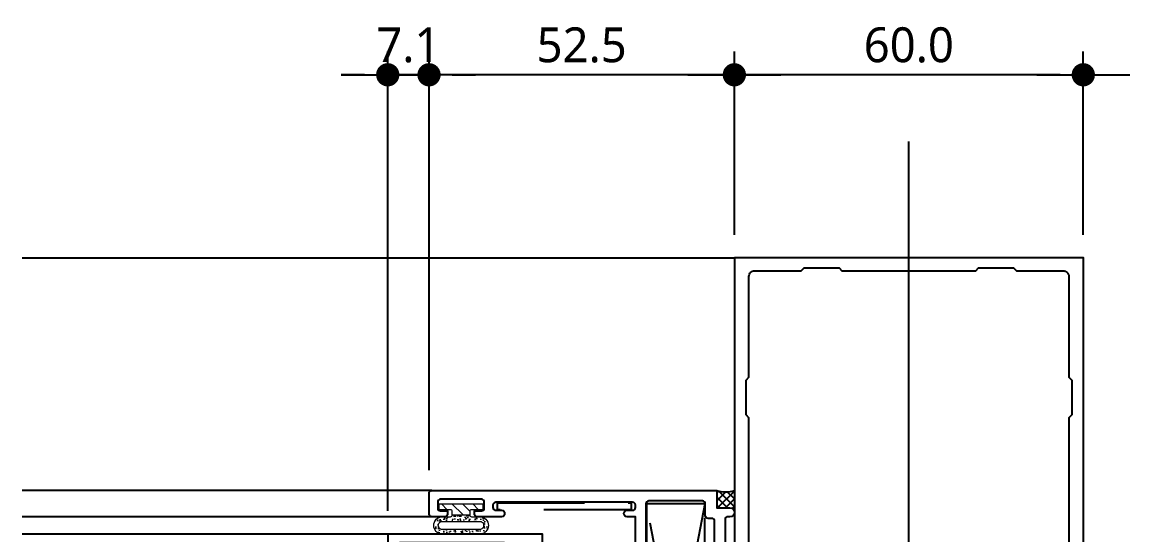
# Model space of a CAD drawing. Extents: x 93 to 3288, y 42 to 1146.
# Drawn here: x 320.9 to 511.3, y 603 to 691.2 of the extents above; entities that cross this region are included whole.
import ezdxf

# ---------------------------------------------------------------- set-up
doc = ezdxf.new("R2010")
doc.units = 0
doc.header["$LTSCALE"] = 200
doc.header["$MEASUREMENT"] = 0
doc.header["$PDMODE"] = 3
doc.header["$PDSIZE"] = -1
for name, pattern in [('CEN-GAUN', [32.2, 30, -1, 0.2, -1]), ('CENTERX2', [4, 2.5, -0.5, 0.5, -0.5]), ('HIDDEN', [0.375, 0.25, -0.125])]:
    doc.linetypes.add(name, pattern=pattern)
doc.layers.get('0').update_dxf_attribs({"linetype": 'CONTINUOUS'})
doc.layers.get('Defpoints').update_dxf_attribs({"color": 137, "linetype": 'CONTINUOUS'})
for name, color, linetype in [('A-DIES', 3, 'CONTINUOUS'), ('A-ELE', 60, 'CONTINUOUS'), ('CEN', 1, 'CEN-GAUN'), ('DIM', 7, 'CONTINUOUS'), ('GASKET', 5, 'CONTINUOUS'), ('hatch', 252, 'CONTINUOUS'), ('SEALANT', 1, 'CONTINUOUS')]:
    doc.layers.add(name, color=color, linetype=linetype)
doc.styles.add('맑은고딕', font='malgun.ttf')
doc.dimstyles.new('GAUN-4', dxfattribs={"dimscale": 4, "dimtxt": 1.5, "dimasz": 1, "dimexe": 1, "dimexo": 1, "dimgap": 0.5, "dimtad": 1, "dimdec": 1, "dimzin": 1, "dimdsep": 46, "dimlunit": 6, "dimtxsty": '맑은고딕', "dimblk": 'CJDOT', "dimcen": 0.09, "dimdle": 1, "dimclrd": 256, "dimclre": 256, "dimclrt": 3, "dimadec": 0, "dimazin": 0, "dimtfac": 1, "dimtdec": 1, "dimtix": 1, "dimtmove": 2, "dimatfit": 3, "dimfxl": 1, "dimtolj": 1, "dimtzin": 1, "dimarcsym": 0})

# ---------------------------------------------------------------- blocks, each defined once
blk = doc.blocks.new('SDHK-1431-1')
at = {"layer": 'hatch', "linetype": 'HIDDEN'}
for p, q in [((-0.15, 0), (9.85, -52.4)), ((-0.15, -52.4), (9.85, 0))]:
    blk.add_line(p, q, dxfattribs=at)
blk.add_lwpolyline([(9.85, -52.4), (9.85, 0), (-0.15, 0), (-0.15, -52.4)], close=True, dxfattribs=at)
blk = doc.blocks.new('JA-DM-39(SDHK-1431)-1')
at = {"rotation": 90}
blk.add_blockref('SDHK-1431-1', (0, -9.85), dxfattribs=at)
blk = doc.blocks.new('DH-886')
at = {"layer": 'A-DIES'}
for points in [[(-15.4, -50.4), (-12.7, -50.4, 0.414214), (-11.7, -49.4), (-11.7, -30, 0.414214), (-12.7, -29), (-15.3, -29), (-15.3, -31.05, -1), (-16.8, -31.05), (-16.8, -29), (-25.6, -29, -0.414214), (-26.6, -28), (-26.6, -26, -0.414214), (-26.1, -25.5), (-25.1, -25.5), (-25.1, -27.5), (-22.1, -27.5), (-22.1, -7), (-25.1, -7), (-25.1, -9), (-26.1, -9, -0.414214), (-26.6, -8.5), (-26.6, -6.5, -0.414214), (-25.6, -5.5), (-22.6, -5.5, 0.414214), (-22.1, -5), (-22.1, -2.5, 0.414214), (-22.6, -2), (-26.6, -2), (-26.6, 0), (0, 0), (0, -56.5), (-16, -56.5), (-16, -53, 0.414214), (-16.5, -52.5), (-21.1, -52.5, 0.414214), (-21.6, -53), (-21.6, -54.95, 0.414214), (-21.1, -55.45), (-19.8, -55.45), (-19.8, -55.15, -0.414214), (-19.5, -54.85), (-19.1, -54.85, -0.414214), (-18.8, -55.15), (-18.8, -56.95, -0.414214), (-19.3, -57.45), (-24.1, -57.45, -0.414214), (-24.6, -56.95), (-24.6, -55.6, -0.414214), (-24.1, -55.1, 0.414214), (-23.6, -54.6), (-23.6, -48.6, 0.414214), (-24.1, -48.1, -0.414214), (-24.6, -47.6), (-24.6, -47.4, -0.414214), (-24.1, -46.9), (-22.1, -46.9, -0.414214), (-21.6, -47.4), (-21.6, -49.9, 0.414214), (-21.1, -50.4), (-18.4, -50.4, 0.414214), (-17.9, -49.9), (-17.9, -47.4, -0.414214), (-17.4, -46.9), (-14.9, -46.9, -0.414214), (-14.4, -47.4), (-14.4, -48.5, -0.414214), (-14.7, -48.8), (-14.9, -48.8, -0.414214), (-15.2, -48.5), (-15.2, -48.2), (-15.4, -48.2, 0.414214), (-15.9, -48.7), (-15.9, -49.9, 0.414214)], [(-1.5, -43.5), (-1.5, -54.5, -0.414214), (-2, -55), (-9.2, -55), (-13.5, -55, -0.414214), (-14, -54.5), (-14, -52.4, -0.414214), (-13.5, -51.9), (-10.4, -51.9, 0.414214), (-9.9, -51.4), (-9.9, -27.5), (-20.1, -27.5), (-20.1, -1.5), (-2, -1.5, -0.414214), (-1.5, -2), (-1.5, -9, 1), (-1.5, -11), (-1.5, -41.5, 1)]]:
    blk.add_lwpolyline(points, format="xyb", close=True, dxfattribs=at)
blk = doc.blocks.new('JA-DM-13(DH-886)')
at = {"xscale": -1, "rotation": 270}
blk.add_blockref('DH-886', (56.5, 0), dxfattribs=at)
blk = doc.blocks.new('DH-887')
at = {"layer": 'A-DIES'}
for points in [[(2.25, -3, -1), (2.25, -4.5), (1.9, -4.5, 0.414214), (1.4, -5), (1.4, -55, 0.414214), (1.9, -55.5), (2.25, -55.5, -1), (2.25, -57), (0, -57), (0, -60), (-4.9, -60, -0.414214), (-5.4, -59.5), (-5.4, -59), (-2, -59), (-2, -57), (-12.2, -57), (-12.2, -59), (-10, -59), (-10, -59.5, -0.414214), (-10.5, -60), (-14, -60), (-14, -4.5), (-15.45, -4.5, -1), (-15.45, -3.4), (-14.5, -3.4, 0.414214), (-14, -2.9), (-14, -2.5, 0.414214), (-14.5, -2), (-38, -2, 0.414214), (-38.5, -2.5), (-38.5, -2.9, 0.414214), (-38, -3.4), (-37.05, -3.4, -1), (-37.05, -4.5), (-41.2, -4.5, -0.414214), (-41.7, -4), (-41.7, -3.5), (-40.5, -3.5, 0.414214), (-40, -3), (-40, -2, 0.414214), (-40.5, -1.5), (-47.5, -1.5, 0.414214), (-48, -2), (-48, -3, 0.414214), (-47.5, -3.5), (-46.3, -3.5), (-46.3, -4, -0.414214), (-46.8, -4.5), (-49, -4.5, -0.414214), (-49.5, -4), (-49.5, -0.5, -0.414214), (-49, 0), (0, 0), (0, -3)], [(-0.4, -17, 0.414214), (-0.9, -16.5), (-1.5, -16.5, -1), (-1.5, -15.5), (-0.9, -15.5, 0.414214), (-0.4, -15), (-0.4, -5.3, 0.414214), (-0.9, -4.8), (-1.5, -4.8, -0.414214), (-2, -4.3), (-2, -2.3, 0.414214), (-2.5, -1.8), (-11.7, -1.8, 0.414214), (-12.2, -2.3), (-12.2, -54.7, 0.414214), (-11.7, -55.2), (-0.9, -55.2, 0.414214), (-0.4, -54.7), (-0.4, -45, 0.414214), (-0.9, -44.5), (-1.5, -44.5, -1), (-1.5, -43.5), (-0.9, -43.5, 0.414214), (-0.4, -43)]]:
    blk.add_lwpolyline(points, format="xyb", close=True, dxfattribs=at)
blk = doc.blocks.new('JA-DM-14(DH-887)')
at = {"rotation": 270}
blk.add_blockref('DH-887', (59, -5.4), dxfattribs=at)
blk = doc.blocks.new('JA-DM-34(JA-D-326)')
at = {"layer": 'A-DIES'}
for points in [[(5109.5, 2571.39), (5097.8, 2571.39), (5097.5, 2571.09), (5097.2, 2571.39), (5092.3, 2571.39, 0.414214), (5092, 2571.09), (5092, 2570.19, 0.414214), (5093, 2569.19), (5102.95, 2569.19, -0.414214), (5103.45, 2568.69), (5103.45, 2562.39, -0.414214), (5102.95, 2561.89), (5056.05, 2561.89, -0.414214), (5055.55, 2562.39), (5055.55, 2568.69, -0.414214), (5056.05, 2569.19), (5066, 2569.19, 0.414214), (5067, 2570.19), (5067, 2571.09, 0.414214), (5066.7, 2571.39), (5061.8, 2571.39), (5061.5, 2571.09), (5061.2, 2571.39), (5049.5, 2571.39), (5049.5, 2471.39), (5109.5, 2471.39)], [(5051.5, 2540.39), (5052, 2540.89), (5052, 2558.39, -0.414214), (5053, 2559.39), (5061, 2559.39), (5061.5, 2559.89), (5067.5, 2559.89), (5068, 2559.39), (5091, 2559.39), (5091.5, 2559.89), (5097.5, 2559.89), (5098, 2559.39), (5106, 2559.39, -0.414214), (5107, 2558.39), (5107, 2540.89), (5107.5, 2540.39), (5107.5, 2534.39), (5107, 2533.89), (5107, 2498.89), (5107.5, 2498.39), (5107.5, 2492.39), (5107, 2491.89), (5107, 2474.59, -0.414214), (5106, 2473.59), (5098, 2473.59), (5097.5, 2473.09), (5091.5, 2473.09), (5091, 2473.59), (5068, 2473.59), (5067.5, 2473.09), (5061.5, 2473.09), (5061, 2473.59), (5053, 2473.59, -0.414214), (5052, 2474.59), (5052, 2491.89), (5051.5, 2492.39), (5051.5, 2498.39), (5052, 2498.89), (5052, 2533.89), (5051.5, 2534.39)]]:
    blk.add_lwpolyline(points, format="xyb", close=True, dxfattribs=at)
blk = doc.blocks.new('CJDOT')
blk.add_line((-2, 0), (2, 0))
at = {"const_width": 0.5}
blk.add_lwpolyline([(-0.25, 0, 1), (0.25, 0, 1)], format="xyb", close=True, dxfattribs=at)
blk = doc.blocks.new('*D166')
at = {"layer": 'Defpoints', "color": 0, "transparency": 16777216}
for p in [(443.32, 682.17), (443.32, 650.67), (503.32, 650.67)]:
    blk.add_point(p, dxfattribs=at)
at = {"layer": 'DIM', "lineweight": -2, "transparency": 16777216}
for p, q in [((443.32, 654.67), (443.32, 686.17)), ((503.32, 654.67), (503.32, 686.17)), ((499.32, 682.17), (447.32, 682.17))]:
    blk.add_line(p, q, dxfattribs=at)
at = {"layer": 'DIM', "lineweight": -2, "transparency": 16777216, "xscale": 4, "yscale": 4, "zscale": 4, "rotation": 180}
blk.add_blockref('CJDOT', (443.32, 682.17), dxfattribs=at)
at = {"layer": 'DIM', "lineweight": -2, "transparency": 16777216, "xscale": 4, "yscale": 4, "zscale": 4}
blk.add_blockref('CJDOT', (503.32, 682.17), dxfattribs=at)
at = {"layer": 'DIM', "color": 3, "transparency": 16777216, "insert": (473.32, 687.27), "char_height": 6, "attachment_point": 5, "style": '맑은고딕'}
blk.add_mtext('\\A1;60.0', dxfattribs=at)
blk = doc.blocks.new('*D167')
at = {"layer": 'Defpoints', "color": 0, "transparency": 16777216}
for p in [(390.82, 682.17), (443.32, 650.67), (390.82, 616.17, 0)]:
    blk.add_point(p, dxfattribs=at)
at = {"layer": 'DIM', "lineweight": -2, "transparency": 16777216}
for p, q in [((390.82, 620.17), (390.82, 686.17)), ((443.32, 654.67), (443.32, 686.17)), ((439.32, 682.17), (394.82, 682.17))]:
    blk.add_line(p, q, dxfattribs=at)
at = {"layer": 'DIM', "lineweight": -2, "transparency": 16777216, "xscale": 4, "yscale": 4, "zscale": 4, "rotation": 180}
blk.add_blockref('CJDOT', (390.82, 682.17), dxfattribs=at)
at = {"layer": 'DIM', "lineweight": -2, "transparency": 16777216, "xscale": 4, "yscale": 4, "zscale": 4}
blk.add_blockref('CJDOT', (443.32, 682.17), dxfattribs=at)
at = {"layer": 'DIM', "color": 3, "transparency": 16777216, "insert": (417.07, 687.27), "char_height": 6, "attachment_point": 5, "style": '맑은고딕'}
blk.add_mtext('\\A1;52.5', dxfattribs=at)
blk = doc.blocks.new('*D168')
at = {"layer": 'Defpoints', "color": 0, "transparency": 16777216}
for p in [(383.72, 682.17, 0), (390.82, 610.17, 0), (383.72, 603.17, 0)]:
    blk.add_point(p, dxfattribs=at)
at = {"layer": 'DIM', "lineweight": -2, "transparency": 16777216}
for p, q in [((383.72, 607.17, 0), (383.72, 686.17, 0)), ((390.82, 614.17, 0), (390.82, 686.17, 0)), ((379.72, 682.17, 0), (375.72, 682.17, 0)), ((390.82, 682.17, 0), (383.72, 682.17, 0)), ((394.82, 682.17, 0), (398.82, 682.17, 0))]:
    blk.add_line(p, q, dxfattribs=at)
at = {"layer": 'DIM', "lineweight": -2, "transparency": 16777216, "xscale": 4, "yscale": 4, "zscale": 4}
blk.add_blockref('CJDOT', (383.72, 682.17, 0), dxfattribs=at)
at = {"layer": 'DIM', "lineweight": -2, "transparency": 16777216, "xscale": 4, "yscale": 4, "zscale": 4, "rotation": 180}
blk.add_blockref('CJDOT', (390.82, 682.17, 0), dxfattribs=at)
at = {"layer": 'DIM', "color": 3, "transparency": 16777216, "insert": (387.27, 687.28, 0), "char_height": 6, "attachment_point": 5, "style": '맑은고딕'}
blk.add_mtext('\\A1;7.1', dxfattribs=at)
blk = doc.blocks.new('DSES-002')
at = {"lineweight": 9}
h = blk.add_hatch(dxfattribs=at)
h.set_pattern_fill('ANSI31', color=1, scale=0.4, angle=90)
h.set_pattern_definition([(135, (-2055.364, -5519.4437), (-0.8980256, -0.8980256), [])])
h.paths.add_polyline_path([(7.5, 0), (7.5, -1), (5.55, -1, 0.414214), (5.25, -1.3), (5.25, -1.9), (2.25, -1.9), (2.25, -1.3, 0.414214), (1.95, -1), (0, -1), (0, 0)])
h = blk.add_hatch(dxfattribs=at)
h.set_pattern_fill('AR-SAND', color=1, scale=0.02, angle=90)
h.set_pattern_definition([(127.5, (-2055.364, -5519.4437), (-0.97882647, -0.03200063), [0, -0.77216, 0, -0.8636, 0, -0.8255]), (97.5, (-2055.364, -5519.4437), (-1.4336502, 0.89904657), [0, -0.41656, 0, -0.69596, 0, -0.2667]), (57.5, (-2055.364, -5520.0686), (-0.00287437, 1.58198474), [0, -0.254, 0, -0.9144, 0, -1.1938]), (47.5, (-2055.364, -5520.0686), (-0.44585865, 1.5271129), [0, -0.127, 0, -0.59944, 0, -0.6858])])
h.paths.add_polyline_path([(8.45, -3.7, -0.414214), (6.95, -5.2), (0.55, -5.2, -0.414214), (-0.95, -3.7, -0.414214), (0.55, -2.2), (1.95, -2.2, 0.414214), (2.25, -1.9), (5.25, -1.9, 0.414214), (5.55, -2.2), (6.95, -2.2, -0.414214)])
h.paths.add_polyline_path([(6.95, -3), (0.55, -3, 0.414214), (-0.15, -3.7, 0.414214), (0.55, -4.4), (6.95, -4.4, 0.414214), (7.65, -3.7, 0.414214)], flags=16)
at = {"layer": 'GASKET', "lineweight": 9}
blk.add_line((2.25, -1.9), (5.25, -1.9), dxfattribs=at)
for points in [[(5.25, -1.9, 0.414214), (5.55, -2.2), (6.95, -2.2, -0.414214), (8.45, -3.7, -0.414214), (6.95, -5.2), (0.55, -5.2, -0.414214), (-0.95, -3.7, -0.414214), (0.55, -2.2), (1.95, -2.2, 0.414214), (2.25, -1.9), (2.25, -1.3, 0.414214), (1.95, -1), (0, -1), (0, 0), (7.5, 0), (7.5, -1), (5.55, -1, 0.414214), (5.25, -1.3)], [(6.95, -4.4), (0.55, -4.4, -0.414214), (-0.15, -3.7, -0.414214), (0.55, -3), (6.95, -3, -0.414214), (7.65, -3.7, -0.414214)]]:
    blk.add_lwpolyline(points, format="xyb", close=True, dxfattribs=at)
blk = doc.blocks.new('E.G.I 강판-1')
at = {"color": 1, "linetype": 'HIDDEN', "ltscale": 0.3}
blk.add_lwpolyline([(0, -23.5), (0, -0.5), (1.2, -0.5), (1.2, -23.5)], close=True, dxfattribs=at)

msp = doc.modelspace()

# ---------------------------------------------------------------- hatches: boundary and pattern name
h = msp.add_hatch()
h.set_pattern_fill('ANSI37', color=252, scale=0.3)
h.set_pattern_definition([(45, (-4196.5568, -1535.9426), (-0.67351921, 0.67351921), []), (135, (-4196.5568, -1535.9426), (-0.67351921, -0.67351921), [])])
edge = h.paths.add_edge_path()
edge.add_line((440.32, 607.67), (440.32, 610.67))
edge.add_arc((441.82, 615.51), 5.06, 252.7647, 287.2353)
edge.add_line((443.32, 610.67), (443.32, 607.67))
edge.add_line((443.32, 607.67), (440.32, 607.67))

# ---------------------------------------------------------------- linework, layer by layer
at = {"layer": 'A-ELE'}
for p, q in [((320.86, 650.67, 0), (443.32, 650.67, 0)), ((391.32, 610.67), (320.86, 610.67, 0)), ((391.32, 606.17), (320.86, 606.17)), ((383.72, 603.17), (320.86, 603.17))]:
    msp.add_line(p, q, dxfattribs=at)
at = {"layer": 'CEN', "color": 1, "linetype": 'CENTERX2', "ltscale": 10}
msp.add_line((473.32, 479.67), (473.32, 670.67), dxfattribs=at)
at = {"layer": 'SEALANT'}
msp.add_arc((441.82, 615.51), 5.06, 252.7647, 287.2353, dxfattribs=at)

# ---------------------------------------------------------------- block references
for name, p, rotation in [('JA-DM-34(JA-D-326)', (5552.83, 3122.06, 0), 180), ('JA-DM-14(DH-887)', (434.92, 551.67), 90), ('E.G.I 강판-1', (402.07, 607.37), 90), ('JA-DM-39(SDHK-1431)-1', (428.22, 555.97), 90), ('JA-DM-13(DH-886)', (383.72, 546.67), 90)]:
    msp.add_blockref(name, p, dxfattribs=dict(rotation=rotation))
msp.add_blockref('DSES-002', (392.57, 608.37))

# ---------------------------------------------------------------- dimensions: what is measured, and where the dimension line sits
at = {"layer": 'DIM'}
for base, p1, p2, picture, middle in [((383.72, 682.17, 0), (390.82, 610.17, 0), (383.72, 603.17, 0), '*D168', (387.27, 687.28, 0)), ((390.82, 682.17), (443.32, 650.67), (390.82, 616.17, 0), '*D167', (417.07, 687.27)), ((443.32, 682.17), (503.32, 650.67), (443.32, 650.67), '*D166', (473.32, 687.27))]:
    dim = msp.add_linear_dim(base=base, p1=p1, p2=p2, angle=180, dimstyle='GAUN-4', dxfattribs=at)
    dim.commit()
    dim.dimension.update_dxf_attribs({"geometry": picture, "text_midpoint": middle})

doc.saveas('drawing.dxf')
